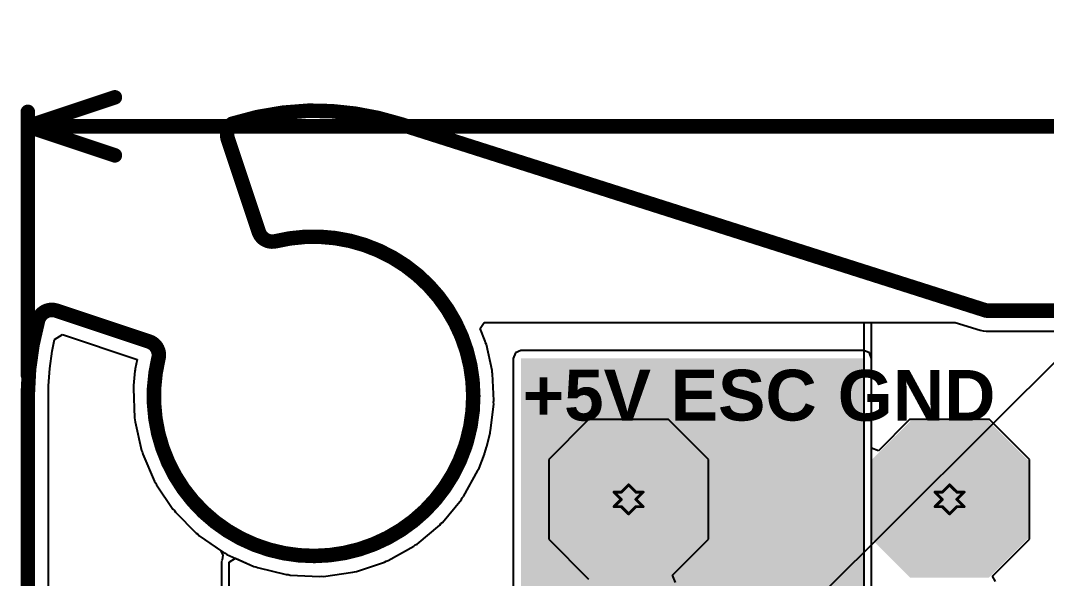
# Model space of a CAD drawing. Header units: inches. Extents: x -22 to 5433, y -13 to 5447.
# Drawn here: x -21.59 to -3.64, y 29.81 to 39.57 of the extents above; entities that cross this region are included whole.
import ezdxf

# ---------------------------------------------------------------- set-up
doc = ezdxf.new("R2010")
doc.units = ezdxf.units.IN
for name, color, linetype in [('Board_outline', 216, 'Continuous'), ('Bottom Layer', 5, 'Continuous'), ('Bottom Solder', 6, 'Continuous'), ('Drill Drawing', 1, 'Continuous'), ('Ground', 16, 'Continuous'), ('Multi-Layer', 9, 'Continuous'), ('Pad Holes', 156, 'Continuous'), ('Power', 76, 'Continuous'), ('Top Layer', 1, 'Continuous'), ('Top Overlay', 2, 'Continuous'), ('Top Solder', 216, 'Continuous')]:
    doc.layers.add(name, color=color, linetype=linetype)
doc.styles.add('Arial_Bold', font='', dxfattribs={"height": 0.2})
doc.styles.get('Arial_Bold').set_extended_font_data('Arial', bold=True)

msp = doc.modelspace()

# ---------------------------------------------------------------- hatches: boundary and pattern name
at = {"layer": 'Bottom Layer'}
for points in [[(-11.5824, 29.9212), (-10.3124, 29.9212), (-9.6774, 30.5562), (-9.6774, 31.8262), (-10.3124, 32.4612), (-11.5824, 32.4612), (-12.2174, 31.8262), (-12.2174, 30.5562)], [(-5.966597159999999, 29.9212), (-4.69659716, 29.9212), (-4.06159716, 30.5562), (-4.06159716, 31.8262), (-4.69659716, 32.4612), (-5.966597159999999, 32.4612), (-6.60159716, 31.8262), (-6.60159716, 30.5562)]]:
    msp.add_hatch(color=5, dxfattribs=at).paths.add_polyline_path(points)
at = {"layer": 'Bottom Solder'}
for points in [[(-11.6332, 29.8196), (-10.2616, 29.8196), (-9.5758, 30.5054), (-9.5758, 31.877), (-10.2616, 32.5628), (-11.6332, 32.5628), (-12.319, 31.877), (-12.319, 30.5054)], [(-6.01739716, 29.8196), (-4.64579716, 29.8196), (-3.95999716, 30.5054), (-3.95999716, 31.877), (-4.64579716, 32.5628), (-6.01739716, 32.5628), (-6.70319716, 31.877), (-6.70319716, 30.5054)]]:
    msp.add_hatch(color=6, dxfattribs=at).paths.add_polyline_path(points)
at = {"layer": 'Ground'}
for points in [[(-11.5824, 29.9212), (-10.3124, 29.9212), (-9.6774, 30.5562), (-9.6774, 31.8262), (-10.3124, 32.4612), (-11.5824, 32.4612), (-12.2174, 31.8262), (-12.2174, 30.5562)], [(-5.966597159999999, 29.9212), (-4.69659716, 29.9212), (-4.06159716, 30.5562), (-4.06159716, 31.8262), (-4.69659716, 32.4612), (-5.966597159999999, 32.4612), (-6.60159716, 31.8262), (-6.60159716, 30.5562)]]:
    msp.add_hatch(color=16, dxfattribs=at).paths.add_polyline_path(points)
at = {"layer": 'Multi-Layer'}
for points in [[(-11.5824, 29.9212), (-10.3124, 29.9212), (-9.6774, 30.5562), (-9.6774, 31.8262), (-10.3124, 32.4612), (-11.5824, 32.4612), (-12.2174, 31.8262), (-12.2174, 30.5562)], [(-5.966597159999999, 29.9212), (-4.69659716, 29.9212), (-4.06159716, 30.5562), (-4.06159716, 31.8262), (-4.69659716, 32.4612), (-5.966597159999999, 32.4612), (-6.60159716, 31.8262), (-6.60159716, 30.5562)]]:
    msp.add_hatch(color=9, dxfattribs=at).paths.add_polyline_path(points)
at = {"layer": 'Pad Holes'}
h = msp.add_hatch(color=7, dxfattribs=at)
edge = h.paths.add_edge_path()
edge.add_arc((-10.9474, 31.1912), 0.508, 0, 360)
h = msp.add_hatch(color=7, dxfattribs=at)
edge = h.paths.add_edge_path()
edge.add_arc((-5.331597159999999, 31.1912), 0.508, 0, 360)
at = {"layer": 'Power'}
for points in [[(-12.83053314, 27.3304), (-6.83260254, 27.3304), (-6.83260254, 33.65859156), (-12.83053314, 33.65859156)], [(-8.554430439999999, 25.8941062), (-6.8326, 25.8941062), (-6.8326, 33.65859156), (-8.554430439999999, 33.65859156)], [(-11.5824, 29.9212), (-10.3124, 29.9212), (-9.6774, 30.5562), (-9.6774, 31.8262), (-10.3124, 32.4612), (-11.5824, 32.4612), (-12.2174, 31.8262), (-12.2174, 30.5562)], [(-5.966597159999999, 29.9212), (-4.69659716, 29.9212), (-4.06159716, 30.5562), (-4.06159716, 31.8262), (-4.69659716, 32.4612), (-5.966597159999999, 32.4612), (-6.60159716, 31.8262), (-6.60159716, 30.5562)]]:
    msp.add_hatch(color=76, dxfattribs=at).paths.add_polyline_path(points)
at = {"layer": 'Top Layer'}
for points in [[(-11.5824, 29.9212), (-10.3124, 29.9212), (-9.6774, 30.5562), (-9.6774, 31.8262), (-10.3124, 32.4612), (-11.5824, 32.4612), (-12.2174, 31.8262), (-12.2174, 30.5562)], [(-5.966597159999999, 29.9212), (-4.69659716, 29.9212), (-4.06159716, 30.5562), (-4.06159716, 31.8262), (-4.69659716, 32.4612), (-5.966597159999999, 32.4612), (-6.60159716, 31.8262), (-6.60159716, 30.5562)]]:
    msp.add_hatch(color=1, dxfattribs=at).paths.add_polyline_path(points)
at = {"layer": 'Top Solder'}
for points in [[(-11.6332, 29.8196), (-10.2616, 29.8196), (-9.5758, 30.5054), (-9.5758, 31.877), (-10.2616, 32.5628), (-11.6332, 32.5628), (-12.319, 31.877), (-12.319, 30.5054)], [(-6.01739716, 29.8196), (-4.64579716, 29.8196), (-3.95999716, 30.5054), (-3.95999716, 31.877), (-4.64579716, 32.5628), (-6.01739716, 32.5628), (-6.70319716, 31.877), (-6.70319716, 30.5054)]]:
    msp.add_hatch(color=216, dxfattribs=at).paths.add_polyline_path(points)

# ---------------------------------------------------------------- linework, layer by layer
at = {"layer": 'Board_outline'}
for points in [[(-17.88233914, 37.76469205999999, 0.254, 0.254, -0.06857372926078052), (-16.5395402, 37.99377973999999, 0.254, 0.254, 0)], [(-17.88233914, 37.76469205999999, 0.254, 0.254, -0.06857372926078052), (-16.5395402, 37.99377973999999, 0.254, 0.254, 0)], [(-16.53953766, 37.99378228, 0.254, 0.254, -0.0812618316864902), (-14.94228914, 37.75886783999999, 0.254, 0.254, 0)], [(-16.53953766, 37.99378228, 0.254, 0.254, -0.0812618316864902), (-14.94228914, 37.75886783999999, 0.254, 0.254, 0)], [(-17.96132806, 37.50789297999999, 0.254, 0.254, -0.2679489999999936), (-17.89831828, 37.74979242, 0.254, 0.254, 0)], [(-17.96132806, 37.50789297999999, 0.254, 0.254, -0.2679489999999936), (-17.89831828, 37.74979242, 0.254, 0.254, 0)], [(-17.89832082, 37.74979242, 0.254, 0.254, 0), (-17.88233914, 37.76469205999999, 0.254, 0.254, 0)], [(-17.89832082, 37.74979242, 0.254, 0.254, 0), (-17.88233914, 37.76469205999999, 0.254, 0.254, 0)], [(-14.94228914, 37.75886783999999, 0.254, 0.254, 0), (-4.6893988, 34.49499324, 0.254, 0.254, 0)], [(-14.94228914, 37.75886783999999, 0.254, 0.254, 0), (-4.6893988, 34.49499324, 0.254, 0.254, 0)], [(-17.9613306, 37.50789297999999, 0.254, 0.254, 0), (-17.95750028, 37.49529204, 0.254, 0.254, 0)], [(-17.9613306, 37.50789297999999, 0.254, 0.254, 0), (-17.95750028, 37.49529204, 0.254, 0.254, 0)], [(-17.95750028, 37.49529204, 0.254, 0.254, 0), (-17.4171991, 35.87319216, 0.254, 0.254, 0)], [(-17.95750028, 37.49529204, 0.254, 0.254, 0), (-17.4171991, 35.87319216, 0.254, 0.254, 0)], [(-17.4171991, 35.87319216, 0.254, 0.254, 0), (-17.40940892, 35.85279342, 0.254, 0.254, 0)], [(-17.4171991, 35.87319216, 0.254, 0.254, 0), (-17.40940892, 35.85279342, 0.254, 0.254, 0)], [(-17.12192918, 35.70909292, 0.254, 0.254, -0.363970000000003), (-17.40940892, 35.85279342, 0.254, 0.254, 0)], [(-17.12192918, 35.70909292, 0.254, 0.254, -0.363970000000003), (-17.40940892, 35.85279342, 0.254, 0.254, 0)], [(-16.88159946, 35.75679158, 0.254, 0.254, -0.5486189999999992), (-13.7764393, 32.21129194, 0.254, 0.254, 0)], [(-16.88159946, 35.75679158, 0.254, 0.254, -0.5486189999999992), (-13.7764393, 32.21129194, 0.254, 0.254, 0)], [(-17.12192918, 35.70909292, 0.254, 0.254, 0), (-17.12069982, 35.70939264, 0.254, 0.254, 0)], [(-17.12192918, 35.70909292, 0.254, 0.254, 0), (-17.12069982, 35.70939264, 0.254, 0.254, 0)], [(-17.12069982, 35.70939264, 0.254, 0.254, 0), (-16.88159946, 35.75679158, 0.254, 0.254, 0)], [(-17.12069982, 35.70939264, 0.254, 0.254, 0), (-16.88159946, 35.75679158, 0.254, 0.254, 0)], [(-21.27855536, 34.3237693, 0.254, 0.254, 0), (-21.2748749, 34.33589272, 0.254, 0.254, 0)], [(-21.27855536, 34.3237693, 0.254, 0.254, 0), (-21.2748749, 34.33589272, 0.254, 0.254, 0)], [(-21.2748749, 34.33589272, 0.254, 0.254, -0.3888780000000007), (-20.97967102, 34.50009356, 0.254, 0.254, 0)], [(-21.2748749, 34.33589272, 0.254, 0.254, -0.3888780000000007), (-20.97967102, 34.50009356, 0.254, 0.254, 0)], [(-20.97967102, 34.50009356, 0.254, 0.254, 0), (-20.95870078, 34.49409154, 0.254, 0.254, 0)], [(-20.97967102, 34.50009356, 0.254, 0.254, 0), (-20.95870078, 34.49409154, 0.254, 0.254, 0)], [(-20.95870078, 34.49409154, 0.254, 0.254, 0), (-19.3366009, 33.9537929, 0.254, 0.254, 0)], [(-20.95870078, 34.49409154, 0.254, 0.254, 0), (-19.3366009, 33.9537929, 0.254, 0.254, 0)], [(-4.6893988, 34.49499324, 0.254, 0.254, 0), (67.31059943999999, 34.49499324, 0.254, 0.254, 0)], [(-4.6893988, 34.49499324, 0.254, 0.254, 0), (67.31059943999999, 34.49499324, 0.254, 0.254, 0)], [(-21.4582756, 33.03049274, 0.254, 0.254, -0.06557180287419248), (-21.27855536, 34.32377184, 0.254, 0.254, 0)], [(-21.4582756, 33.03049274, 0.254, 0.254, -0.06557180287419248), (-21.27855536, 34.32377184, 0.254, 0.254, 0)], [(-19.3366009, 33.9537929, 0.254, 0.254, 0), (-19.33540964, 33.95339158, 0.254, 0.254, 0)], [(-19.3366009, 33.9537929, 0.254, 0.254, 0), (-19.33540964, 33.95339158, 0.254, 0.254, 0)], [(-19.33541218, 33.95339158, 0.254, 0.254, -0.4052929999999951), (-19.17613132, 33.64349126, 0.254, 0.254, 0)], [(-19.33541218, 33.95339158, 0.254, 0.254, -0.4052929999999951), (-19.17613132, 33.64349126, 0.254, 0.254, 0)], [(-19.22232122, 33.40419278, 0.254, 0.254, 0), (-19.17613132, 33.64349126, 0.254, 0.254, 0)], [(-19.22232122, 33.40419278, 0.254, 0.254, 0), (-19.17613132, 33.64349126, 0.254, 0.254, 0)], [(-13.80749842, 32.11189158, 0.254, 0.254, -0.9163189999999968), (-19.22231868, 33.40419278, 0.254, 0.254, 0)], [(-13.80749842, 32.11189158, 0.254, 0.254, -0.9163189999999968), (-19.22231868, 33.40419278, 0.254, 0.254, 0)], [(-21.4584026, 32.99236988, 0.254, 0.254, -0.0001310957756630019), (-21.4584026, 32.9949937, 0.254, 0.254, 0)], [(-21.4584026, 32.99236988, 0.254, 0.254, -0.0001310957756630019), (-21.4584026, 32.9949937, 0.254, 0.254, 0)], [(-21.4584026, 32.99499116, 0.254, 0.254, 0), (-21.4582756, 33.03049274, 0.254, 0.254, 0)], [(-21.4584026, 32.99499116, 0.254, 0.254, 0), (-21.4582756, 33.03049274, 0.254, 0.254, 0)], [(-21.45840006, -2.00487788, 0.254, 0.254, 0), (-21.45840006, 32.99236988, 0.254, 0.254, 0)], [(-21.45840006, -2.00487788, 0.254, 0.254, 0), (-21.45840006, 32.99236988, 0.254, 0.254, 0)], [(-13.80750096, 32.11189158, 0.254, 0.254, 0), (-13.7764393, 32.21129194, 0.254, 0.254, 0)], [(-13.80750096, 32.11189158, 0.254, 0.254, 0), (-13.7764393, 32.21129194, 0.254, 0.254, 0)]]:
    msp.add_lwpolyline(points, format="xyseb", dxfattribs=at)
for points in [[(-16.6030402, 37.99377973999999, 0.127, 0.127, 1), (-16.4760402, 37.99377973999999, 0.127, 0.127, 1)], [(-16.6030402, 37.99377973999999, 0.127, 0.127, 1), (-16.4760402, 37.99377973999999, 0.127, 0.127, 1)], [(-16.60303766, 37.99378228, 0.127, 0.127, 1), (-16.47603766, 37.99378228, 0.127, 0.127, 1)], [(-16.60303766, 37.99378228, 0.127, 0.127, 1), (-16.47603766, 37.99378228, 0.127, 0.127, 1)], [(-17.96182082, 37.74979242, 0.127, 0.127, 1), (-17.83482082, 37.74979242, 0.127, 0.127, 1)], [(-17.96182082, 37.74979242, 0.127, 0.127, 1), (-17.83482082, 37.74979242, 0.127, 0.127, 1)], [(-17.96181828, 37.74979242, 0.127, 0.127, 1), (-17.83481828, 37.74979242, 0.127, 0.127, 1)], [(-17.96181828, 37.74979242, 0.127, 0.127, 1), (-17.83481828, 37.74979242, 0.127, 0.127, 1)], [(-17.94583914, 37.76469205999999, 0.127, 0.127, 1), (-17.81883914, 37.76469205999999, 0.127, 0.127, 1)], [(-17.94583914, 37.76469205999999, 0.127, 0.127, 1), (-17.81883914, 37.76469205999999, 0.127, 0.127, 1)], [(-17.94583914, 37.76469205999999, 0.127, 0.127, 1), (-17.81883914, 37.76469205999999, 0.127, 0.127, 1)], [(-17.94583914, 37.76469205999999, 0.127, 0.127, 1), (-17.81883914, 37.76469205999999, 0.127, 0.127, 1)], [(-15.00578914, 37.75886783999999, 0.127, 0.127, 1), (-14.87878914, 37.75886783999999, 0.127, 0.127, 1)], [(-15.00578914, 37.75886783999999, 0.127, 0.127, 1), (-14.87878914, 37.75886783999999, 0.127, 0.127, 1)], [(-15.00578914, 37.75886783999999, 0.127, 0.127, 1), (-14.87878914, 37.75886783999999, 0.127, 0.127, 1)], [(-15.00578914, 37.75886783999999, 0.127, 0.127, 1), (-14.87878914, 37.75886783999999, 0.127, 0.127, 1)], [(-18.0248306, 37.50789297999999, 0.127, 0.127, 1), (-17.8978306, 37.50789297999999, 0.127, 0.127, 1)], [(-18.0248306, 37.50789297999999, 0.127, 0.127, 1), (-17.8978306, 37.50789297999999, 0.127, 0.127, 1)], [(-18.02482806, 37.50789297999999, 0.127, 0.127, 1), (-17.89782806, 37.50789297999999, 0.127, 0.127, 1)], [(-18.02482806, 37.50789297999999, 0.127, 0.127, 1), (-17.89782806, 37.50789297999999, 0.127, 0.127, 1)], [(-18.02100028, 37.49529204, 0.127, 0.127, 1), (-17.89400028, 37.49529204, 0.127, 0.127, 1)], [(-18.02100028, 37.49529204, 0.127, 0.127, 1), (-17.89400028, 37.49529204, 0.127, 0.127, 1)], [(-18.02100028, 37.49529204, 0.127, 0.127, 1), (-17.89400028, 37.49529204, 0.127, 0.127, 1)], [(-18.02100028, 37.49529204, 0.127, 0.127, 1), (-17.89400028, 37.49529204, 0.127, 0.127, 1)], [(-17.4806991, 35.87319216, 0.127, 0.127, 1), (-17.3536991, 35.87319216, 0.127, 0.127, 1)], [(-17.4806991, 35.87319216, 0.127, 0.127, 1), (-17.3536991, 35.87319216, 0.127, 0.127, 1)], [(-17.4806991, 35.87319216, 0.127, 0.127, 1), (-17.3536991, 35.87319216, 0.127, 0.127, 1)], [(-17.4806991, 35.87319216, 0.127, 0.127, 1), (-17.3536991, 35.87319216, 0.127, 0.127, 1)], [(-17.47290892, 35.85279342, 0.127, 0.127, 1), (-17.34590892, 35.85279342, 0.127, 0.127, 1)], [(-17.47290892, 35.85279342, 0.127, 0.127, 1), (-17.34590892, 35.85279342, 0.127, 0.127, 1)], [(-17.47290892, 35.85279342, 0.127, 0.127, 1), (-17.34590892, 35.85279342, 0.127, 0.127, 1)], [(-17.47290892, 35.85279342, 0.127, 0.127, 1), (-17.34590892, 35.85279342, 0.127, 0.127, 1)], [(-17.18542918, 35.70909292, 0.127, 0.127, 1), (-17.05842918, 35.70909292, 0.127, 0.127, 1)], [(-17.18542918, 35.70909292, 0.127, 0.127, 1), (-17.05842918, 35.70909292, 0.127, 0.127, 1)], [(-17.18542918, 35.70909292, 0.127, 0.127, 1), (-17.05842918, 35.70909292, 0.127, 0.127, 1)], [(-17.18542918, 35.70909292, 0.127, 0.127, 1), (-17.05842918, 35.70909292, 0.127, 0.127, 1)], [(-17.18419982, 35.70939264, 0.127, 0.127, 1), (-17.05719982, 35.70939264, 0.127, 0.127, 1)], [(-17.18419982, 35.70939264, 0.127, 0.127, 1), (-17.05719982, 35.70939264, 0.127, 0.127, 1)], [(-17.18419982, 35.70939264, 0.127, 0.127, 1), (-17.05719982, 35.70939264, 0.127, 0.127, 1)], [(-17.18419982, 35.70939264, 0.127, 0.127, 1), (-17.05719982, 35.70939264, 0.127, 0.127, 1)], [(-16.94509946, 35.75679158, 0.127, 0.127, 1), (-16.81809946, 35.75679158, 0.127, 0.127, 1)], [(-16.94509946, 35.75679158, 0.127, 0.127, 1), (-16.81809946, 35.75679158, 0.127, 0.127, 1)], [(-16.94509946, 35.75679158, 0.127, 0.127, 1), (-16.81809946, 35.75679158, 0.127, 0.127, 1)], [(-16.94509946, 35.75679158, 0.127, 0.127, 1), (-16.81809946, 35.75679158, 0.127, 0.127, 1)], [(-21.3383749, 34.33589272, 0.127, 0.127, 1), (-21.2113749, 34.33589272, 0.127, 0.127, 1)], [(-21.3383749, 34.33589272, 0.127, 0.127, 1), (-21.2113749, 34.33589272, 0.127, 0.127, 1)], [(-21.3383749, 34.33589272, 0.127, 0.127, 1), (-21.2113749, 34.33589272, 0.127, 0.127, 1)], [(-21.3383749, 34.33589272, 0.127, 0.127, 1), (-21.2113749, 34.33589272, 0.127, 0.127, 1)], [(-21.04317102, 34.50009356, 0.127, 0.127, 1), (-20.91617102, 34.50009356, 0.127, 0.127, 1)], [(-21.04317102, 34.50009356, 0.127, 0.127, 1), (-20.91617102, 34.50009356, 0.127, 0.127, 1)], [(-21.04317102, 34.50009356, 0.127, 0.127, 1), (-20.91617102, 34.50009356, 0.127, 0.127, 1)], [(-21.04317102, 34.50009356, 0.127, 0.127, 1), (-20.91617102, 34.50009356, 0.127, 0.127, 1)], [(-21.02220078, 34.49409154, 0.127, 0.127, 1), (-20.89520078, 34.49409154, 0.127, 0.127, 1)], [(-21.02220078, 34.49409154, 0.127, 0.127, 1), (-20.89520078, 34.49409154, 0.127, 0.127, 1)], [(-21.02220078, 34.49409154, 0.127, 0.127, 1), (-20.89520078, 34.49409154, 0.127, 0.127, 1)], [(-21.02220078, 34.49409154, 0.127, 0.127, 1), (-20.89520078, 34.49409154, 0.127, 0.127, 1)], [(-4.7528988, 34.49499324, 0.127, 0.127, 1), (-4.6258988, 34.49499324, 0.127, 0.127, 1)], [(-4.7528988, 34.49499324, 0.127, 0.127, 1), (-4.6258988, 34.49499324, 0.127, 0.127, 1)], [(-4.7528988, 34.49499324, 0.127, 0.127, 1), (-4.6258988, 34.49499324, 0.127, 0.127, 1)], [(-4.7528988, 34.49499324, 0.127, 0.127, 1), (-4.6258988, 34.49499324, 0.127, 0.127, 1)], [(-21.34205536, 34.32377184, 0.127, 0.127, 1), (-21.21505536, 34.32377184, 0.127, 0.127, 1)], [(-21.34205536, 34.32377184, 0.127, 0.127, 1), (-21.21505536, 34.32377184, 0.127, 0.127, 1)], [(-21.34205536, 34.3237693, 0.127, 0.127, 1), (-21.21505536, 34.3237693, 0.127, 0.127, 1)], [(-21.34205536, 34.3237693, 0.127, 0.127, 1), (-21.21505536, 34.3237693, 0.127, 0.127, 1)], [(-19.4001009, 33.9537929, 0.127, 0.127, 1), (-19.2731009, 33.9537929, 0.127, 0.127, 1)], [(-19.4001009, 33.9537929, 0.127, 0.127, 1), (-19.2731009, 33.9537929, 0.127, 0.127, 1)], [(-19.4001009, 33.9537929, 0.127, 0.127, 1), (-19.2731009, 33.9537929, 0.127, 0.127, 1)], [(-19.4001009, 33.9537929, 0.127, 0.127, 1), (-19.2731009, 33.9537929, 0.127, 0.127, 1)], [(-19.39891218, 33.95339158, 0.127, 0.127, 1), (-19.27191218, 33.95339158, 0.127, 0.127, 1)], [(-19.39891218, 33.95339158, 0.127, 0.127, 1), (-19.27191218, 33.95339158, 0.127, 0.127, 1)], [(-19.39890964, 33.95339158, 0.127, 0.127, 1), (-19.27190964, 33.95339158, 0.127, 0.127, 1)], [(-19.39890964, 33.95339158, 0.127, 0.127, 1), (-19.27190964, 33.95339158, 0.127, 0.127, 1)], [(-19.23963132, 33.64349126, 0.127, 0.127, 1), (-19.11263132, 33.64349126, 0.127, 0.127, 1)], [(-19.23963132, 33.64349126, 0.127, 0.127, 1), (-19.11263132, 33.64349126, 0.127, 0.127, 1)], [(-19.23963132, 33.64349126, 0.127, 0.127, 1), (-19.11263132, 33.64349126, 0.127, 0.127, 1)], [(-19.23963132, 33.64349126, 0.127, 0.127, 1), (-19.11263132, 33.64349126, 0.127, 0.127, 1)], [(-19.28582122, 33.40419278, 0.127, 0.127, 1), (-19.15882122, 33.40419278, 0.127, 0.127, 1)], [(-19.28582122, 33.40419278, 0.127, 0.127, 1), (-19.15882122, 33.40419278, 0.127, 0.127, 1)], [(-19.28581868, 33.40419278, 0.127, 0.127, 1), (-19.15881868, 33.40419278, 0.127, 0.127, 1)], [(-19.28581868, 33.40419278, 0.127, 0.127, 1), (-19.15881868, 33.40419278, 0.127, 0.127, 1)], [(-21.5219026, 32.9949937, 0.127, 0.127, 1), (-21.3949026, 32.9949937, 0.127, 0.127, 1)], [(-21.5219026, 32.9949937, 0.127, 0.127, 1), (-21.3949026, 32.9949937, 0.127, 0.127, 1)], [(-21.5219026, 32.99499116, 0.127, 0.127, 1), (-21.3949026, 32.99499116, 0.127, 0.127, 1)], [(-21.5219026, 32.99499116, 0.127, 0.127, 1), (-21.3949026, 32.99499116, 0.127, 0.127, 1)], [(-21.5219026, 32.99236988, 0.127, 0.127, 1), (-21.3949026, 32.99236988, 0.127, 0.127, 1)], [(-21.5219026, 32.99236988, 0.127, 0.127, 1), (-21.3949026, 32.99236988, 0.127, 0.127, 1)], [(-21.52190006, 32.99236988, 0.127, 0.127, 1), (-21.39490006, 32.99236988, 0.127, 0.127, 1)], [(-21.52190006, 32.99236988, 0.127, 0.127, 1), (-21.39490006, 32.99236988, 0.127, 0.127, 1)], [(-21.5217756, 33.03049274, 0.127, 0.127, 1), (-21.3947756, 33.03049274, 0.127, 0.127, 1)], [(-21.5217756, 33.03049274, 0.127, 0.127, 1), (-21.3947756, 33.03049274, 0.127, 0.127, 1)], [(-21.5217756, 33.03049274, 0.127, 0.127, 1), (-21.3947756, 33.03049274, 0.127, 0.127, 1)], [(-21.5217756, 33.03049274, 0.127, 0.127, 1), (-21.3947756, 33.03049274, 0.127, 0.127, 1)], [(-13.8399393, 32.21129194, 0.127, 0.127, 1), (-13.7129393, 32.21129194, 0.127, 0.127, 1)], [(-13.8399393, 32.21129194, 0.127, 0.127, 1), (-13.7129393, 32.21129194, 0.127, 0.127, 1)], [(-13.8399393, 32.21129194, 0.127, 0.127, 1), (-13.7129393, 32.21129194, 0.127, 0.127, 1)], [(-13.8399393, 32.21129194, 0.127, 0.127, 1), (-13.7129393, 32.21129194, 0.127, 0.127, 1)], [(-13.87100096, 32.11189158, 0.127, 0.127, 1), (-13.74400096, 32.11189158, 0.127, 0.127, 1)], [(-13.87100096, 32.11189158, 0.127, 0.127, 1), (-13.74400096, 32.11189158, 0.127, 0.127, 1)], [(-13.87099842, 32.11189158, 0.127, 0.127, 1), (-13.74399842, 32.11189158, 0.127, 0.127, 1)], [(-13.87099842, 32.11189158, 0.127, 0.127, 1), (-13.74399842, 32.11189158, 0.127, 0.127, 1)]]:
    msp.add_lwpolyline(points, format="xyseb", close=True, dxfattribs=at)
at = {"layer": 'Bottom Layer'}
for p, q in [((-13.54445602, 34.18317522), (-13.4734808, 34.28849124)), ((-13.4734808, 34.28849124), (-6.83260254, 34.28849124)), ((-6.83260254, 34.28849124), (-6.83260254, 27.1272)), ((-6.69513774, 27.1272), (-6.69513774, 34.28849124)), ((-6.69513774, 34.28849124), (-5.23592298, 34.28849124)), ((-5.23592298, 34.28849124), (-4.79937826, 34.14952276)), ((-13.45398376, 33.95975173999999), (-13.54445602, 34.18317522)), ((-4.79937826, 34.14952276), (-4.7440342, 34.14330738)), ((-4.7440342, 34.14330738), (-4.68939626, 34.13243872)), ((-4.68939626, 34.13243872), (4.335442179999999, 34.13243872)), ((-21.03081646, 33.78351129999999), (-20.98859658, 33.98804988)), ((-20.98859658, 33.98804988), (-20.84899818, 34.07541064)), ((-20.84899818, 34.07541064), (-19.54579784, 33.64132718)), ((-13.44827638, 33.92981529999999), (-13.45398376, 33.95975173999999)), ((-13.43601834, 33.90190832), (-13.44827638, 33.92981529999999)), ((-21.07261724, 33.48271688), (-21.03081646, 33.78351129999999)), ((-13.33528702, 33.44611039999999), (-13.43601834, 33.90190832)), ((-19.54579784, 33.64132718), (-19.5783073, 33.4729074)), ((-21.0946492, 33.17975076), (-21.07261724, 33.48271688)), ((-19.5830444, 33.44061384), (-19.60906162, 33.18295115999999)), ((-19.57821332, 33.45639739999999), (-19.5830444, 33.44061384)), ((-19.5783073, 33.4729074), (-19.57821332, 33.45639739999999)), ((-13.33464186, 33.41563293999999), (-13.33528702, 33.44611039999999)), ((-13.3272022, 33.3860775), (-13.33464186, 33.41563293999999)), ((-13.30376054, 32.91987066), (-13.3272022, 33.3860775)), ((-21.09584808, 32.9944476), (-21.0957287, 33.02872998)), ((-21.0957287, 33.02872998), (-21.0946492, 33.17975076)), ((-19.60663592, 33.15767562), (-19.6106288, 33.13259312)), ((-19.6106288, 33.13259312), (-19.59074568, 32.61558882)), ((-19.60906162, 33.18295115999999), (-19.60663592, 33.15767562)), ((-21.09584808, 24.15719832), (-21.09584808, 32.9944476)), ((-13.36028062, 32.39573404), (-13.30578238, 32.85933484)), ((-13.30819792, 32.88971832), (-13.30376054, 32.91987066)), ((-13.30578238, 32.85933484), (-13.30819792, 32.88971832)), ((-19.59074568, 32.61558882), (-19.58289454, 32.58276439999999)), ((-19.58289454, 32.58276439999999), (-19.5819649, 32.54902558)), ((-19.5819649, 32.54902558), (-19.4670934, 32.04454602)), ((-13.4244969, 32.12424106), (-13.36840862, 32.35100972)), ((-13.36840862, 32.35100972), (-13.36735198, 32.3739129)), ((-13.36735198, 32.3739129), (-13.36028062, 32.39573404)), ((-19.4670934, 32.04454602), (-19.45332406, 32.01373328)), ((-19.45332406, 32.01373328), (-19.44619174, 31.98074884)), ((-19.44619174, 31.98074884), (-19.24027902, 31.50609904)), ((-13.56235794, 31.73984254), (-13.46920852, 31.98148798)), ((-13.46920852, 31.98148798), (-13.46716636, 31.99327612)), ((-13.46716636, 31.99327612), (-13.4614412, 32.00377648)), ((-13.4614412, 32.00377648), (-13.43038716, 32.1031743)), ((-13.43038716, 32.1031743), (-13.4292086, 32.11420044)), ((-13.4292086, 32.11420044), (-13.4244969, 32.12424106)), ((-13.83492026, 31.24190094), (-13.58370156, 31.69420636)), ((-13.58370156, 31.69420636), (-13.57593932, 31.71838208)), ((-13.57593932, 31.71838208), (-13.56235794, 31.73984254)), ((-19.24027902, 31.50609904), (-19.22106646, 31.47835208)), ((-19.22106646, 31.47835208), (-19.20797022, 31.44724216)), ((-19.20797022, 31.44724216), (-18.91806986, 31.01869844)), ((-13.85674902, 31.21616058), (-13.83492026, 31.24190094)), ((-14.20312628, 30.78824678), (-13.87281452, 31.1864756)), ((-13.87281452, 31.1864756), (-13.85674902, 31.21616058)), ((-18.91806986, 31.01869844), (-18.8940694, 30.99496976)), ((-18.8940694, 30.99496976), (-18.87546644, 30.96681385999999)), ((-18.87546644, 30.96681385999999), (-18.51152508, 30.59906758)), ((-14.64865498, 30.41026176), (-14.25058618, 30.74076402)), ((-14.25058618, 30.74076402), (-14.22932638, 30.76697428)), ((-14.22932638, 30.76697428), (-14.20312628, 30.78824678)), ((-18.51152508, 30.59906758), (-18.48356222, 30.58017252)), ((-18.48356222, 30.58017252), (-18.460085, 30.55592568)), ((-18.460085, 30.55592568), (-18.08748478, 30.29818426)), ((-15.1562435, 30.12090242), (-14.70406, 30.3723421)), ((-14.70406, 30.3723421), (-14.67833488, 30.39418102)), ((-14.67833488, 30.39418102), (-14.64865498, 30.41026176)), ((-18.08748478, 30.29818426), (-18.08710124, 30.29775246)), ((-18.08710124, 30.29775246), (-18.04318464, 30.21523548)), ((-18.04318464, 30.21523548), (-18.05836622, 30.13348558)), ((-17.9324, 30.09251538), (-17.8258597, 30.16164148)), ((-17.8258597, 30.16164148), (-17.50357434, 30.01782922)), ((-18.06411932, 30.10638632), (-18.0698648, 30.09251538)), ((-18.0698648, 30.09251538), (-18.0698648, 28.39067982)), ((-18.05836622, 30.13348558), (-18.06684982, 30.12115134)), ((-18.06684982, 30.12115134), (-18.06411932, 30.10638632)), ((-17.9324, 28.39067982), (-17.9324, 30.09251538)), ((-17.50357434, 30.01782922), (-17.4706661, 30.010354)), ((-17.4706661, 30.010354), (-17.4399956, 29.99626462)), ((-17.4399956, 29.99626462), (-16.93674286, 29.87615818)), ((-15.70848014, 29.93009), (-15.21768864, 30.09384634)), ((-15.21768864, 30.09384634), (-15.18836942, 30.11057224)), ((-15.18836942, 30.11057224), (-15.1562435, 30.12090242)), ((-16.93674286, 29.87615818), (-16.9030142, 29.87487802)), ((-16.9030142, 29.87487802), (-16.87027614, 29.86668652)), ((-16.87027614, 29.86668652), (-16.35350552, 29.84142622)), ((-16.35350552, 29.84142622), (-16.32011468, 29.84638684)), ((-16.32011468, 29.84638684), (-16.28643174, 29.84437262)), ((-16.28643174, 29.84437262), (-15.77385974, 29.91482968)), ((-15.77385974, 29.91482968), (-15.74196496, 29.92585836)), ((-15.74196496, 29.92585836), (-15.70848014, 29.93009))]:
    msp.add_line(p, q, dxfattribs=at)
at = {"layer": 'Bottom Solder'}
msp.add_line((-19.4386073, 17.71165114), (5432.852131479999, 5447.49311058), dxfattribs=at)
at = {"layer": 'Drill Drawing'}
for points in [[(-11.0744, 31.3182, 0.0508, 0.0508, 0), (-10.9474, 31.4452, 0.0508, 0.0508, 0)], [(-10.9474, 31.4452, 0.0508, 0.0508, 0), (-10.8204, 31.3182, 0.0508, 0.0508, 0)], [(-5.458597159999999, 31.3182, 0.0508, 0.0508, 0), (-5.331597159999999, 31.4452, 0.0508, 0.0508, 0)], [(-5.331597159999999, 31.4452, 0.0508, 0.0508, 0), (-5.20459716, 31.3182, 0.0508, 0.0508, 0)], [(-11.2014, 31.3182, 0.0508, 0.0508, 0), (-11.0744, 31.1912, 0.0508, 0.0508, 0)], [(-11.2014, 31.3182, 0.0508, 0.0508, 0), (-11.0744, 31.3182, 0.0508, 0.0508, 0)], [(-10.8204, 31.3182, 0.0508, 0.0508, 0), (-10.6934, 31.3182, 0.0508, 0.0508, 0)], [(-10.8204, 31.1912, 0.0508, 0.0508, 0), (-10.6934, 31.3182, 0.0508, 0.0508, 0)], [(-5.58559716, 31.3182, 0.0508, 0.0508, 0), (-5.458597159999999, 31.1912, 0.0508, 0.0508, 0)], [(-5.58559716, 31.3182, 0.0508, 0.0508, 0), (-5.458597159999999, 31.3182, 0.0508, 0.0508, 0)], [(-5.20459716, 31.3182, 0.0508, 0.0508, 0), (-5.07759716, 31.3182, 0.0508, 0.0508, 0)], [(-5.20459716, 31.1912, 0.0508, 0.0508, 0), (-5.07759716, 31.3182, 0.0508, 0.0508, 0)], [(-11.2014, 31.0642, 0.0508, 0.0508, 0), (-11.0744, 31.1912, 0.0508, 0.0508, 0)], [(-11.2014, 31.0642, 0.0508, 0.0508, 0), (-11.0744, 31.0642, 0.0508, 0.0508, 0)], [(-11.0744, 31.0642, 0.0508, 0.0508, 0), (-10.9474, 30.9372, 0.0508, 0.0508, 0)], [(-10.9474, 30.9372, 0.0508, 0.0508, 0), (-10.8204, 31.0642, 0.0508, 0.0508, 0)], [(-10.8204, 31.1912, 0.0508, 0.0508, 0), (-10.6934, 31.0642, 0.0508, 0.0508, 0)], [(-10.8204, 31.0642, 0.0508, 0.0508, 0), (-10.6934, 31.0642, 0.0508, 0.0508, 0)], [(-5.58559716, 31.0642, 0.0508, 0.0508, 0), (-5.458597159999999, 31.1912, 0.0508, 0.0508, 0)], [(-5.58559716, 31.0642, 0.0508, 0.0508, 0), (-5.458597159999999, 31.0642, 0.0508, 0.0508, 0)], [(-5.458597159999999, 31.0642, 0.0508, 0.0508, 0), (-5.331597159999999, 30.9372, 0.0508, 0.0508, 0)], [(-5.331597159999999, 30.9372, 0.0508, 0.0508, 0), (-5.20459716, 31.0642, 0.0508, 0.0508, 0)], [(-5.20459716, 31.1912, 0.0508, 0.0508, 0), (-5.07759716, 31.0642, 0.0508, 0.0508, 0)], [(-5.20459716, 31.0642, 0.0508, 0.0508, 0), (-5.07759716, 31.0642, 0.0508, 0.0508, 0)]]:
    msp.add_lwpolyline(points, format="xyseb", dxfattribs=at)
for points in [[(-10.9601, 31.4452, 0.0254, 0.0254, 1), (-10.9347, 31.4452, 0.0254, 0.0254, 1)], [(-10.9601, 31.4452, 0.0254, 0.0254, 1), (-10.9347, 31.4452, 0.0254, 0.0254, 1)], [(-5.344297159999999, 31.4452, 0.0254, 0.0254, 1), (-5.31889716, 31.4452, 0.0254, 0.0254, 1)], [(-5.344297159999999, 31.4452, 0.0254, 0.0254, 1), (-5.31889716, 31.4452, 0.0254, 0.0254, 1)], [(-11.2141, 31.3182, 0.0254, 0.0254, 1), (-11.1887, 31.3182, 0.0254, 0.0254, 1)], [(-11.2141, 31.3182, 0.0254, 0.0254, 1), (-11.1887, 31.3182, 0.0254, 0.0254, 1)], [(-11.0871, 31.3182, 0.0254, 0.0254, 1), (-11.0617, 31.3182, 0.0254, 0.0254, 1)], [(-11.0871, 31.3182, 0.0254, 0.0254, 1), (-11.0617, 31.3182, 0.0254, 0.0254, 1)], [(-10.8331, 31.3182, 0.0254, 0.0254, 1), (-10.8077, 31.3182, 0.0254, 0.0254, 1)], [(-10.8331, 31.3182, 0.0254, 0.0254, 1), (-10.8077, 31.3182, 0.0254, 0.0254, 1)], [(-10.7061, 31.3182, 0.0254, 0.0254, 1), (-10.6807, 31.3182, 0.0254, 0.0254, 1)], [(-10.7061, 31.3182, 0.0254, 0.0254, 1), (-10.6807, 31.3182, 0.0254, 0.0254, 1)], [(-5.59829716, 31.3182, 0.0254, 0.0254, 1), (-5.57289716, 31.3182, 0.0254, 0.0254, 1)], [(-5.59829716, 31.3182, 0.0254, 0.0254, 1), (-5.57289716, 31.3182, 0.0254, 0.0254, 1)], [(-5.47129716, 31.3182, 0.0254, 0.0254, 1), (-5.445897159999999, 31.3182, 0.0254, 0.0254, 1)], [(-5.47129716, 31.3182, 0.0254, 0.0254, 1), (-5.445897159999999, 31.3182, 0.0254, 0.0254, 1)], [(-5.217297159999999, 31.3182, 0.0254, 0.0254, 1), (-5.191897159999999, 31.3182, 0.0254, 0.0254, 1)], [(-5.217297159999999, 31.3182, 0.0254, 0.0254, 1), (-5.191897159999999, 31.3182, 0.0254, 0.0254, 1)], [(-5.09029716, 31.3182, 0.0254, 0.0254, 1), (-5.06489716, 31.3182, 0.0254, 0.0254, 1)], [(-5.09029716, 31.3182, 0.0254, 0.0254, 1), (-5.06489716, 31.3182, 0.0254, 0.0254, 1)], [(-11.2141, 31.0642, 0.0254, 0.0254, 1), (-11.1887, 31.0642, 0.0254, 0.0254, 1)], [(-11.2141, 31.0642, 0.0254, 0.0254, 1), (-11.1887, 31.0642, 0.0254, 0.0254, 1)], [(-11.0871, 31.1912, 0.0254, 0.0254, 1), (-11.0617, 31.1912, 0.0254, 0.0254, 1)], [(-11.0871, 31.1912, 0.0254, 0.0254, 1), (-11.0617, 31.1912, 0.0254, 0.0254, 1)], [(-11.0871, 31.0642, 0.0254, 0.0254, 1), (-11.0617, 31.0642, 0.0254, 0.0254, 1)], [(-11.0871, 31.0642, 0.0254, 0.0254, 1), (-11.0617, 31.0642, 0.0254, 0.0254, 1)], [(-10.8331, 31.1912, 0.0254, 0.0254, 1), (-10.8077, 31.1912, 0.0254, 0.0254, 1)], [(-10.8331, 31.1912, 0.0254, 0.0254, 1), (-10.8077, 31.1912, 0.0254, 0.0254, 1)], [(-10.8331, 31.0642, 0.0254, 0.0254, 1), (-10.8077, 31.0642, 0.0254, 0.0254, 1)], [(-10.8331, 31.0642, 0.0254, 0.0254, 1), (-10.8077, 31.0642, 0.0254, 0.0254, 1)], [(-10.7061, 31.0642, 0.0254, 0.0254, 1), (-10.6807, 31.0642, 0.0254, 0.0254, 1)], [(-10.7061, 31.0642, 0.0254, 0.0254, 1), (-10.6807, 31.0642, 0.0254, 0.0254, 1)], [(-5.59829716, 31.0642, 0.0254, 0.0254, 1), (-5.57289716, 31.0642, 0.0254, 0.0254, 1)], [(-5.59829716, 31.0642, 0.0254, 0.0254, 1), (-5.57289716, 31.0642, 0.0254, 0.0254, 1)], [(-5.47129716, 31.1912, 0.0254, 0.0254, 1), (-5.445897159999999, 31.1912, 0.0254, 0.0254, 1)], [(-5.47129716, 31.1912, 0.0254, 0.0254, 1), (-5.445897159999999, 31.1912, 0.0254, 0.0254, 1)], [(-5.47129716, 31.0642, 0.0254, 0.0254, 1), (-5.445897159999999, 31.0642, 0.0254, 0.0254, 1)], [(-5.47129716, 31.0642, 0.0254, 0.0254, 1), (-5.445897159999999, 31.0642, 0.0254, 0.0254, 1)], [(-5.217297159999999, 31.1912, 0.0254, 0.0254, 1), (-5.191897159999999, 31.1912, 0.0254, 0.0254, 1)], [(-5.217297159999999, 31.1912, 0.0254, 0.0254, 1), (-5.191897159999999, 31.1912, 0.0254, 0.0254, 1)], [(-5.217297159999999, 31.0642, 0.0254, 0.0254, 1), (-5.191897159999999, 31.0642, 0.0254, 0.0254, 1)], [(-5.217297159999999, 31.0642, 0.0254, 0.0254, 1), (-5.191897159999999, 31.0642, 0.0254, 0.0254, 1)], [(-5.09029716, 31.0642, 0.0254, 0.0254, 1), (-5.06489716, 31.0642, 0.0254, 0.0254, 1)], [(-5.09029716, 31.0642, 0.0254, 0.0254, 1), (-5.06489716, 31.0642, 0.0254, 0.0254, 1)], [(-10.9601, 30.9372, 0.0254, 0.0254, 1), (-10.9347, 30.9372, 0.0254, 0.0254, 1)], [(-10.9601, 30.9372, 0.0254, 0.0254, 1), (-10.9347, 30.9372, 0.0254, 0.0254, 1)], [(-5.344297159999999, 30.9372, 0.0254, 0.0254, 1), (-5.31889716, 30.9372, 0.0254, 0.0254, 1)], [(-5.344297159999999, 30.9372, 0.0254, 0.0254, 1), (-5.31889716, 30.9372, 0.0254, 0.0254, 1)]]:
    msp.add_lwpolyline(points, format="xyseb", close=True, dxfattribs=at)
at = {"layer": 'Ground'}
for p, q in [((-13.54445602, 34.18317522), (-13.4734808, 34.28849124)), ((-13.4734808, 34.28849124), (-5.23592298, 34.28849124)), ((-5.23592298, 34.28849124), (-4.79937826, 34.14952276)), ((-13.45398376, 33.95975173999999), (-13.54445602, 34.18317522)), ((-4.79937826, 34.14952276), (-4.7440342, 34.14330738)), ((-4.7440342, 34.14330738), (-4.68939626, 34.13243872)), ((-4.68939626, 34.13243872), (4.335442179999999, 34.13243872)), ((-21.03081646, 33.78351129999999), (-20.98859658, 33.98804988)), ((-20.98859658, 33.98804988), (-20.84899818, 34.07541064)), ((-20.84899818, 34.07541064), (-19.54579784, 33.64132718)), ((-13.44827638, 33.92981529999999), (-13.45398376, 33.95975173999999)), ((-13.43601834, 33.90190832), (-13.44827638, 33.92981529999999)), ((-21.07261724, 33.48271688), (-21.03081646, 33.78351129999999)), ((-13.33528702, 33.44611039999999), (-13.43601834, 33.90190832)), ((-19.54579784, 33.64132718), (-19.5783073, 33.4729074)), ((-21.0946492, 33.17975076), (-21.07261724, 33.48271688)), ((-19.5830444, 33.44061384), (-19.60906162, 33.18295115999999)), ((-19.57821332, 33.45639739999999), (-19.5830444, 33.44061384)), ((-19.5783073, 33.4729074), (-19.57821332, 33.45639739999999)), ((-13.33464186, 33.41563293999999), (-13.33528702, 33.44611039999999)), ((-13.3272022, 33.3860775), (-13.33464186, 33.41563293999999)), ((-13.30376054, 32.91987066), (-13.3272022, 33.3860775)), ((-21.09584808, 32.9944476), (-21.0957287, 33.02872998)), ((-21.0957287, 33.02872998), (-21.0946492, 33.17975076)), ((-19.60663592, 33.15767562), (-19.6106288, 33.13259312)), ((-19.6106288, 33.13259312), (-19.59074568, 32.61558882)), ((-19.60906162, 33.18295115999999), (-19.60663592, 33.15767562)), ((-21.09584808, 24.15719832), (-21.09584808, 32.9944476)), ((-13.36028062, 32.39573404), (-13.30578238, 32.85933484)), ((-13.30819792, 32.88971832), (-13.30376054, 32.91987066)), ((-13.30578238, 32.85933484), (-13.30819792, 32.88971832)), ((-19.59074568, 32.61558882), (-19.58289454, 32.58276439999999)), ((-19.58289454, 32.58276439999999), (-19.5819649, 32.54902558)), ((-19.5819649, 32.54902558), (-19.4670934, 32.04454602)), ((-11.6459, 32.58819999999999), (-12.3444, 31.8897)), ((-10.2489, 32.58819999999999), (-11.6459, 32.58819999999999)), ((-9.5504, 31.8897), (-10.2489, 32.58819999999999)), ((-13.4244969, 32.12424106), (-13.36840862, 32.35100972)), ((-13.36840862, 32.35100972), (-13.36735198, 32.3739129)), ((-13.36735198, 32.3739129), (-13.36028062, 32.39573404)), ((-19.4670934, 32.04454602), (-19.45332406, 32.01373328)), ((-19.45332406, 32.01373328), (-19.44619174, 31.98074884)), ((-19.44619174, 31.98074884), (-19.24027902, 31.50609904)), ((-13.56235794, 31.73984254), (-13.46920852, 31.98148798)), ((-13.46920852, 31.98148798), (-13.46716636, 31.99327612)), ((-13.46716636, 31.99327612), (-13.4614412, 32.00377648)), ((-13.4614412, 32.00377648), (-13.43038716, 32.1031743)), ((-13.43038716, 32.1031743), (-13.4292086, 32.11420044)), ((-13.4292086, 32.11420044), (-13.4244969, 32.12424106)), ((-12.3444, 31.8897), (-12.3444, 30.4927)), ((-9.5504, 30.4927), (-9.5504, 31.8897)), ((-13.83492026, 31.24190094), (-13.58370156, 31.69420636)), ((-13.58370156, 31.69420636), (-13.57593932, 31.71838208)), ((-13.57593932, 31.71838208), (-13.56235794, 31.73984254)), ((-19.24027902, 31.50609904), (-19.22106646, 31.47835208)), ((-19.22106646, 31.47835208), (-19.20797022, 31.44724216)), ((-19.20797022, 31.44724216), (-18.91806986, 31.01869844)), ((-13.85674902, 31.21616058), (-13.83492026, 31.24190094)), ((-14.20312628, 30.78824678), (-13.87281452, 31.1864756)), ((-13.87281452, 31.1864756), (-13.85674902, 31.21616058)), ((-18.91806986, 31.01869844), (-18.8940694, 30.99496976)), ((-18.8940694, 30.99496976), (-18.87546644, 30.96681385999999)), ((-18.87546644, 30.96681385999999), (-18.51152508, 30.59906758)), ((-14.64865498, 30.41026176), (-14.25058618, 30.74076402)), ((-14.25058618, 30.74076402), (-14.22932638, 30.76697428)), ((-14.22932638, 30.76697428), (-14.20312628, 30.78824678)), ((-18.51152508, 30.59906758), (-18.48356222, 30.58017252)), ((-18.48356222, 30.58017252), (-18.460085, 30.55592568)), ((-18.460085, 30.55592568), (-18.03457658, 30.2615854)), ((-15.1562435, 30.12090242), (-14.70406, 30.3723421)), ((-14.70406, 30.3723421), (-14.67833488, 30.39418102)), ((-14.67833488, 30.39418102), (-14.64865498, 30.41026176)), ((-12.3444, 30.4927), (-11.6459, 29.7942)), ((-10.1808534, 29.8622466), (-9.5504, 30.4927)), ((-18.03457658, 30.2615854), (-18.00361144, 30.24817166)), ((-18.00361144, 30.24817166), (-17.97606006, 30.22866446)), ((-17.97606006, 30.22866446), (-17.50357434, 30.01782922)), ((-17.50357434, 30.01782922), (-17.4706661, 30.010354)), ((-17.4706661, 30.010354), (-17.4399956, 29.99626462)), ((-17.4399956, 29.99626462), (-16.93674286, 29.87615818)), ((-15.70848014, 29.93009), (-15.21768864, 30.09384634)), ((-15.21768864, 30.09384634), (-15.18836942, 30.11057224)), ((-15.18836942, 30.11057224), (-15.1562435, 30.12090242)), ((-16.93674286, 29.87615818), (-16.9030142, 29.87487802)), ((-16.9030142, 29.87487802), (-16.87027614, 29.86668652)), ((-16.87027614, 29.86668652), (-16.35350552, 29.84142622)), ((-16.35350552, 29.84142622), (-16.32011468, 29.84638684)), ((-16.32011468, 29.84638684), (-16.28643174, 29.84437262)), ((-16.28643174, 29.84437262), (-15.77385974, 29.91482968)), ((-15.77385974, 29.91482968), (-15.74196496, 29.92585836)), ((-15.74196496, 29.92585836), (-15.70848014, 29.93009)), ((-10.12824746, 29.7352466), (-10.1808534, 29.8622466))]:
    msp.add_line(p, q, dxfattribs=at)
at = {"layer": 'Power'}
for p, q in [((-13.54445602, 34.18317522), (-13.4734808, 34.28849124)), ((-13.4734808, 34.28849124), (-5.23592298, 34.28849124)), ((-5.23592298, 34.28849124), (-4.79937826, 34.14952276)), ((-13.45398376, 33.95975173999999), (-13.54445602, 34.18317522)), ((-4.79937826, 34.14952276), (-4.7440342, 34.14330738)), ((-4.7440342, 34.14330738), (-4.68939626, 34.13243872)), ((-4.68939626, 34.13243872), (-0.7778622999999999, 34.13243872)), ((-21.03081646, 33.78351129999999), (-20.98859658, 33.98804988)), ((-20.98859658, 33.98804988), (-20.84899818, 34.07541064)), ((-20.84899818, 34.07541064), (-19.54579784, 33.64132718)), ((-13.44827638, 33.92981529999999), (-13.45398376, 33.95975173999999)), ((-13.43601834, 33.90190832), (-13.44827638, 33.92981529999999)), ((-21.07261724, 33.48271688), (-21.03081646, 33.78351129999999)), ((-13.33528702, 33.44611039999999), (-13.43601834, 33.90190832)), ((-12.9277364, 33.75579482), (-12.96799794, 33.65859156)), ((-12.83053314, 33.79605636), (-12.9277364, 33.75579482)), ((-6.8326, 33.79605636), (-12.83053314, 33.79605636)), ((-6.73539674, 33.75579482), (-6.8326, 33.79605636)), ((-6.695135199999999, 33.65859156), (-6.73539674, 33.75579482)), ((-19.54579784, 33.64132718), (-19.5783073, 33.4729074)), ((-12.96799794, 33.65859156), (-12.96799794, 27.3304)), ((-6.695135199999999, 32.08909762), (-6.695135199999999, 33.65859156)), ((-21.0946492, 33.17975076), (-21.07261724, 33.48271688)), ((-19.5830444, 33.44061384), (-19.60906162, 33.18295115999999)), ((-19.57821332, 33.45639739999999), (-19.5830444, 33.44061384)), ((-19.5783073, 33.4729074), (-19.57821332, 33.45639739999999)), ((-13.33464186, 33.41563293999999), (-13.33528702, 33.44611039999999)), ((-13.3272022, 33.3860775), (-13.33464186, 33.41563293999999)), ((-13.30376054, 32.91987066), (-13.3272022, 33.3860775)), ((-21.09584808, 32.9944476), (-21.0957287, 33.02872998)), ((-21.0957287, 33.02872998), (-21.0946492, 33.17975076)), ((-19.60663592, 33.15767562), (-19.6106288, 33.13259312)), ((-19.6106288, 33.13259312), (-19.59074568, 32.61558882)), ((-19.60906162, 33.18295115999999), (-19.60663592, 33.15767562)), ((-21.09584808, 26.03826644), (-21.09584808, 32.9944476)), ((-13.36028062, 32.39573404), (-13.30578238, 32.85933484)), ((-13.30819792, 32.88971832), (-13.30376054, 32.91987066)), ((-13.30578238, 32.85933484), (-13.30819792, 32.88971832)), ((-19.59074568, 32.61558882), (-19.58289454, 32.58276439999999)), ((-19.58289454, 32.58276439999999), (-19.5819649, 32.54902558)), ((-19.5819649, 32.54902558), (-19.4670934, 32.04454602)), ((-6.03009716, 32.58819999999999), (-6.577802439999999, 32.04049472)), ((-4.633097159999999, 32.58819999999999), (-6.03009716, 32.58819999999999)), ((-3.93459716, 31.8897), (-4.633097159999999, 32.58819999999999)), ((-13.4244969, 32.12424106), (-13.36840862, 32.35100972)), ((-13.36840862, 32.35100972), (-13.36735198, 32.3739129)), ((-13.36735198, 32.3739129), (-13.36028062, 32.39573404)), ((-19.4670934, 32.04454602), (-19.45332406, 32.01373328)), ((-19.45332406, 32.01373328), (-19.44619174, 31.98074884)), ((-19.44619174, 31.98074884), (-19.24027902, 31.50609904)), ((-13.56235794, 31.73984254), (-13.46920852, 31.98148798)), ((-13.46920852, 31.98148798), (-13.46716636, 31.99327612)), ((-13.46716636, 31.99327612), (-13.4614412, 32.00377648)), ((-13.4614412, 32.00377648), (-13.43038716, 32.1031743)), ((-13.43038716, 32.1031743), (-13.4292086, 32.11420044)), ((-13.4292086, 32.11420044), (-13.4244969, 32.12424106)), ((-6.577802439999999, 32.04049472), (-6.695135199999999, 32.08909762)), ((-3.93459716, 30.4927), (-3.93459716, 31.8897)), ((-13.83492026, 31.24190094), (-13.58370156, 31.69420636)), ((-13.58370156, 31.69420636), (-13.57593932, 31.71838208)), ((-13.57593932, 31.71838208), (-13.56235794, 31.73984254)), ((-19.24027902, 31.50609904), (-19.22106646, 31.47835208)), ((-19.22106646, 31.47835208), (-19.20797022, 31.44724216)), ((-19.20797022, 31.44724216), (-18.91806986, 31.01869844)), ((-13.85674902, 31.21616058), (-13.83492026, 31.24190094)), ((-14.20312628, 30.78824678), (-13.87281452, 31.1864756)), ((-13.87281452, 31.1864756), (-13.85674902, 31.21616058)), ((-18.91806986, 31.01869844), (-18.8940694, 30.99496976)), ((-18.8940694, 30.99496976), (-18.87546644, 30.96681385999999)), ((-18.87546644, 30.96681385999999), (-18.51152508, 30.59906758)), ((-14.64865498, 30.41026176), (-14.25058618, 30.74076402)), ((-14.25058618, 30.74076402), (-14.22932638, 30.76697428)), ((-14.22932638, 30.76697428), (-14.20312628, 30.78824678)), ((-18.51152508, 30.59906758), (-18.48356222, 30.58017252)), ((-18.48356222, 30.58017252), (-18.460085, 30.55592568)), ((-18.460085, 30.55592568), (-18.03457658, 30.2615854)), ((-15.1562435, 30.12090242), (-14.70406, 30.3723421)), ((-14.70406, 30.3723421), (-14.67833488, 30.39418102)), ((-14.67833488, 30.39418102), (-14.64865498, 30.41026176)), ((-4.58012546, 29.8471717), (-3.93459716, 30.4927)), ((-18.03457658, 30.2615854), (-18.00361144, 30.24817166)), ((-18.00361144, 30.24817166), (-17.97606006, 30.22866446)), ((-17.97606006, 30.22866446), (-17.50357434, 30.01782922)), ((-17.50357434, 30.01782922), (-17.4706661, 30.010354)), ((-17.4706661, 30.010354), (-17.4399956, 29.99626462)), ((-17.4399956, 29.99626462), (-16.93674286, 29.87615818)), ((-15.70848014, 29.93009), (-15.21768864, 30.09384634)), ((-15.21768864, 30.09384634), (-15.18836942, 30.11057224)), ((-15.18836942, 30.11057224), (-15.1562435, 30.12090242)), ((-16.93674286, 29.87615818), (-16.9030142, 29.87487802)), ((-16.9030142, 29.87487802), (-16.87027614, 29.86668652)), ((-16.87027614, 29.86668652), (-16.35350552, 29.84142622)), ((-16.35350552, 29.84142622), (-16.32011468, 29.84638684)), ((-16.32011468, 29.84638684), (-16.28643174, 29.84437262)), ((-16.28643174, 29.84437262), (-15.77385974, 29.91482968)), ((-15.77385974, 29.91482968), (-15.74196496, 29.92585836)), ((-15.74196496, 29.92585836), (-15.70848014, 29.93009)), ((-4.52771764, 29.75204108), (-4.58012546, 29.8471717))]:
    msp.add_line(p, q, dxfattribs=at)
at = {"layer": 'Top Layer'}
for p, q in [((-13.54445602, 34.18317522), (-13.4734808, 34.28849124)), ((-13.4734808, 34.28849124), (-6.8326, 34.28849124)), ((-6.8326, 34.28849124), (-6.8326, 22.0972126)), ((-6.695135199999999, 24.65710842), (-6.695135199999999, 34.28849124)), ((-6.695135199999999, 34.28849124), (-5.23592298, 34.28849124)), ((-5.23592298, 34.28849124), (-4.79937826, 34.14952276)), ((-13.45398376, 33.95975173999999), (-13.54445602, 34.18317522)), ((-4.79937826, 34.14952276), (-4.7440342, 34.14330738)), ((-4.7440342, 34.14330738), (-4.68939626, 34.13243872)), ((-4.68939626, 34.13243872), (4.335442179999999, 34.13243872)), ((-21.03081646, 33.78351129999999), (-20.98859658, 33.98804988)), ((-20.98859658, 33.98804988), (-20.84899818, 34.07541064)), ((-20.84899818, 34.07541064), (-19.54579784, 33.64132718)), ((-13.44827638, 33.92981529999999), (-13.45398376, 33.95975173999999)), ((-13.43601834, 33.90190832), (-13.44827638, 33.92981529999999)), ((-21.07261724, 33.48271688), (-21.03081646, 33.78351129999999)), ((-13.33528702, 33.44611039999999), (-13.43601834, 33.90190832)), ((-19.54579784, 33.64132718), (-19.5783073, 33.4729074)), ((-21.0946492, 33.17975076), (-21.07261724, 33.48271688)), ((-19.5830444, 33.44061384), (-19.60906162, 33.18295115999999)), ((-19.57821332, 33.45639739999999), (-19.5830444, 33.44061384)), ((-19.5783073, 33.4729074), (-19.57821332, 33.45639739999999)), ((-13.33464186, 33.41563293999999), (-13.33528702, 33.44611039999999)), ((-13.3272022, 33.3860775), (-13.33464186, 33.41563293999999)), ((-13.30376054, 32.91987066), (-13.3272022, 33.3860775)), ((-21.09584808, 32.9944476), (-21.0957287, 33.02872998)), ((-21.0957287, 33.02872998), (-21.0946492, 33.17975076)), ((-19.60663592, 33.15767562), (-19.6106288, 33.13259312)), ((-19.6106288, 33.13259312), (-19.59074568, 32.61558882)), ((-19.60906162, 33.18295115999999), (-19.60663592, 33.15767562)), ((-21.09584808, 27.1272), (-21.09584808, 32.9944476)), ((-13.36028062, 32.39573404), (-13.30578238, 32.85933484)), ((-13.30819792, 32.88971832), (-13.30376054, 32.91987066)), ((-13.30578238, 32.85933484), (-13.30819792, 32.88971832)), ((-19.59074568, 32.61558882), (-19.58289454, 32.58276439999999)), ((-19.58289454, 32.58276439999999), (-19.5819649, 32.54902558)), ((-19.5819649, 32.54902558), (-19.4670934, 32.04454602)), ((-13.4244969, 32.12424106), (-13.36840862, 32.35100972)), ((-13.36840862, 32.35100972), (-13.36735198, 32.3739129)), ((-13.36735198, 32.3739129), (-13.36028062, 32.39573404)), ((-19.4670934, 32.04454602), (-19.45332406, 32.01373328)), ((-19.45332406, 32.01373328), (-19.44619174, 31.98074884)), ((-19.44619174, 31.98074884), (-19.24027902, 31.50609904)), ((-13.56235794, 31.73984254), (-13.46920852, 31.98148798)), ((-13.46920852, 31.98148798), (-13.46716636, 31.99327612)), ((-13.46716636, 31.99327612), (-13.4614412, 32.00377648)), ((-13.4614412, 32.00377648), (-13.43038716, 32.1031743)), ((-13.43038716, 32.1031743), (-13.4292086, 32.11420044)), ((-13.4292086, 32.11420044), (-13.4244969, 32.12424106)), ((-13.83492026, 31.24190094), (-13.58370156, 31.69420636)), ((-13.58370156, 31.69420636), (-13.57593932, 31.71838208)), ((-13.57593932, 31.71838208), (-13.56235794, 31.73984254)), ((-19.24027902, 31.50609904), (-19.22106646, 31.47835208)), ((-19.22106646, 31.47835208), (-19.20797022, 31.44724216)), ((-19.20797022, 31.44724216), (-18.91806986, 31.01869844)), ((-13.85674902, 31.21616058), (-13.83492026, 31.24190094)), ((-14.20312628, 30.78824678), (-13.87281452, 31.1864756)), ((-13.87281452, 31.1864756), (-13.85674902, 31.21616058)), ((-18.91806986, 31.01869844), (-18.8940694, 30.99496976)), ((-18.8940694, 30.99496976), (-18.87546644, 30.96681385999999)), ((-18.87546644, 30.96681385999999), (-18.51152508, 30.59906758)), ((-14.64865498, 30.41026176), (-14.25058618, 30.74076402)), ((-14.25058618, 30.74076402), (-14.22932638, 30.76697428)), ((-14.22932638, 30.76697428), (-14.20312628, 30.78824678)), ((-18.51152508, 30.59906758), (-18.48356222, 30.58017252)), ((-18.48356222, 30.58017252), (-18.460085, 30.55592568)), ((-18.460085, 30.55592568), (-18.03457658, 30.2615854)), ((-15.1562435, 30.12090242), (-14.70406, 30.3723421)), ((-14.70406, 30.3723421), (-14.67833488, 30.39418102)), ((-14.67833488, 30.39418102), (-14.64865498, 30.41026176)), ((-18.03457658, 30.2615854), (-18.00361144, 30.24817166)), ((-18.00361144, 30.24817166), (-17.97606006, 30.22866446)), ((-17.97606006, 30.22866446), (-17.50357434, 30.01782922)), ((-17.50357434, 30.01782922), (-17.4706661, 30.010354)), ((-17.4706661, 30.010354), (-17.4399956, 29.99626462)), ((-17.4399956, 29.99626462), (-16.93674286, 29.87615818)), ((-15.70848014, 29.93009), (-15.21768864, 30.09384634)), ((-15.21768864, 30.09384634), (-15.18836942, 30.11057224)), ((-15.18836942, 30.11057224), (-15.1562435, 30.12090242)), ((-16.93674286, 29.87615818), (-16.9030142, 29.87487802)), ((-16.9030142, 29.87487802), (-16.87027614, 29.86668652)), ((-16.87027614, 29.86668652), (-16.35350552, 29.84142622)), ((-16.35350552, 29.84142622), (-16.32011468, 29.84638684)), ((-16.32011468, 29.84638684), (-16.28643174, 29.84437262)), ((-16.28643174, 29.84437262), (-15.77385974, 29.91482968)), ((-15.77385974, 29.91482968), (-15.74196496, 29.92585836)), ((-15.74196496, 29.92585836), (-15.70848014, 29.93009))]:
    msp.add_line(p, q, dxfattribs=at)
at = {"layer": 'Top Overlay'}
for points in [[(-21.45840006, 37.719, 0.254, 0.254, 0), (-19.93440006, 38.227, 0.254, 0.254, 0)], [(-21.45840006, 33.37336988, 0.254, 0.254, 0), (-21.45840006, 37.973, 0.254, 0.254, 0)], [(-21.45840006, 37.719, 0.254, 0.254, 0), (-19.93440006, 37.211, 0.254, 0.254, 0)], [(-21.45840006, 37.719, 0.254, 0.254, 0), (15.9258, 37.719, 0.254, 0.254, 0)]]:
    msp.add_lwpolyline(points, format="xyseb", dxfattribs=at)
for points in [[(-19.99790006, 38.227, 0.127, 0.127, 1), (-19.87090006, 38.227, 0.127, 0.127, 1)], [(-21.52190006, 37.973, 0.127, 0.127, 1), (-21.39490006, 37.973, 0.127, 0.127, 1)], [(-21.52190006, 37.719, 0.127, 0.127, 1), (-21.39490006, 37.719, 0.127, 0.127, 1)], [(-21.52190006, 37.719, 0.127, 0.127, 1), (-21.39490006, 37.719, 0.127, 0.127, 1)], [(-21.52190006, 37.719, 0.127, 0.127, 1), (-21.39490006, 37.719, 0.127, 0.127, 1)], [(-19.99790006, 37.211, 0.127, 0.127, 1), (-19.87090006, 37.211, 0.127, 0.127, 1)], [(-21.52190006, 33.37336988, 0.127, 0.127, 1), (-21.39490006, 33.37336988, 0.127, 0.127, 1)]]:
    msp.add_lwpolyline(points, format="xyseb", close=True, dxfattribs=at)

# ---------------------------------------------------------------- texts
at = {"layer": 'Top Overlay', "style": 'Arial_Bold'}
for s, p in [('+5V ESC', (-12.79973056, 32.57068162)), ('GND', (-7.289162459999999, 32.56663286))]:
    msp.add_text(s, height=0.889, rotation=360, dxfattribs=at).set_placement(p)

doc.saveas('drawing.dxf')
